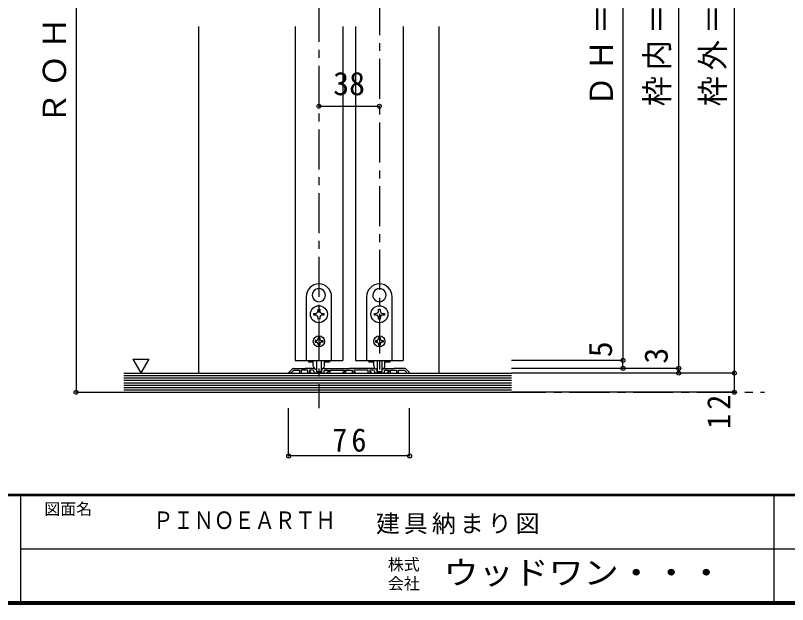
# Model space of a CAD drawing. Units: millimetres at full size, sheet at 1:5; details may follow other scales. Extents: x -973 to 977, y -718 to 696.
# Drawn here: x -1.5 to 483.5, y -700.8 to -330.8 of the extents above; entities that cross this region are included whole.
import ezdxf
from ezdxf.enums import TextEntityAlignment as Align

# ---------------------------------------------------------------- set-up
doc = ezdxf.new("R2010")
doc.units = ezdxf.units.MM
doc.header["$LTSCALE"] = 5
doc.header["$PDMODE"] = 32
doc.header["$PDSIZE"] = 2.5
doc.linetypes.add('CHAIN1', pattern=[8, 5, -1, 1, -1])
for name, color, linetype in [('0-0_補助線', 3, 'Continuous'), ('0-1_通り芯', 4, 'CHAIN1'), ('0-3_仕上げ', 2, 'Continuous'), ('0-4_枠', 3, 'Continuous'), ('0-6_扉', 6, 'Continuous'), ('0-7_金物', 7, 'Continuous'), ('0-A_文字', 7, 'Continuous'), ('0-B_寸法', 7, 'Continuous'), ('F-1_枠', 6, 'Continuous'), ('F-A_文字', 7, 'Continuous')]:
    doc.layers.add(name, color=color, linetype=linetype)
doc.styles.add('ＭＳ ゴシック', font='')
doc.styles.get('ＭＳ ゴシック').set_extended_font_data('MS Gothic')

msp = doc.modelspace()

# ---------------------------------------------------------------- linework, layer by layer
at = {"layer": '0-0_補助線'}
for p, q in [((172.577, -552.793), (170.212, -555.159)), ((173.284, -552.5), (179.853, -552.5)), ((179.853, -552.5), (180.153, -552.8)), ((180.153, -552.8), (180.453, -552.5)), ((185.924, -552.5), (180.453, -552.5)), ((186.078, -552.524), (187.207, -552.888)), ((192.228, -552.524), (191.1, -552.888)), ((192.382, -552.5), (207.853, -552.5)), ((224.078, -552.524), (225.207, -552.888)), ((230.228, -552.524), (229.1, -552.888)), ((230.382, -552.5), (235.853, -552.5)), ((243.729, -552.793), (246.094, -555.159)), ((171.953, -555.5), (170.353, -555.5)), ((177.153, -555.2), (177.153, -553.7)), ((177.453, -555.5), (177.853, -555.5)), ((178.153, -555.2), (178.153, -553.7)), ((182.153, -553.7), (178.153, -553.7)), ((182.153, -555.2), (182.153, -553.7)), ((183.753, -555.5), (182.453, -555.5)), ((183.153, -553.7), (183.153, -554.7)), ((185.553, -553.7), (183.153, -553.7)), ((183.753, -554.7), (183.153, -554.7)), ((186.053, -554.2), (186.053, -555.2)), ((191.953, -555.5), (186.353, -555.5)), ((187.553, -553.364), (187.553, -554.4)), ((187.853, -554.7), (190.453, -554.7)), ((190.753, -553.364), (190.753, -554.4)), ((192.253, -554.2), (192.253, -555.2)), ((194.553, -554.7), (195.153, -554.7)), ((194.553, -555.5), (195.853, -555.5)), ((204.553, -554.7), (205.153, -554.7)), ((204.553, -555.5), (205.853, -555.5)), ((210.153, -555.2), (210.153, -553.7)), ((211.753, -555.5), (210.453, -555.5)), ((211.153, -553.7), (211.153, -554.7)), ((220.153, -553.7), (211.153, -553.7)), ((211.753, -554.7), (211.153, -554.7)), ((220.153, -555.2), (220.153, -553.7)), ((221.753, -555.5), (220.453, -555.5)), ((221.153, -553.7), (221.153, -554.7)), ((223.553, -553.7), (221.153, -553.7)), ((221.753, -554.7), (221.153, -554.7)), ((224.053, -554.2), (224.053, -555.2)), ((229.953, -555.5), (224.353, -555.5)), ((225.553, -553.364), (225.553, -554.4)), ((225.853, -554.7), (228.453, -554.7)), ((228.753, -553.364), (228.753, -554.4)), ((230.253, -554.2), (230.253, -555.2)), ((232.553, -554.7), (233.153, -554.7)), ((232.553, -555.5), (233.853, -555.5)), ((238.153, -555.2), (238.153, -553.7)), ((238.853, -555.5), (238.453, -555.5)), ((244.153, -554.914), (242.939, -553.7)), ((244.153, -555.3), (244.153, -554.914)), ((244.353, -555.5), (245.953, -555.5))]:
    msp.add_line(p, q, dxfattribs=at)
for points in [[(223.924, -552.5), (208.453, -552.5), (208.153, -552.8), (207.853, -552.5)], [(243.022, -552.5), (236.453, -552.5), (236.153, -552.8), (235.853, -552.5)], [(172.153, -555.3), (172.153, -554.914), (173.367, -553.7), (177.153, -553.7)], [(192.753, -553.7), (195.153, -553.7), (195.153, -554.7)], [(196.153, -555.2), (196.153, -553.7), (205.153, -553.7), (205.153, -554.7)], [(206.153, -555.2), (206.153, -553.7), (210.153, -553.7)], [(230.753, -553.7), (233.153, -553.7), (233.153, -554.7)], [(234.153, -555.2), (234.153, -553.7), (238.153, -553.7)], [(239.153, -555.2), (239.153, -553.7), (242.939, -553.7)]]:
    msp.add_lwpolyline(points, dxfattribs=at)
for centre, radius, start, end in [((173.284, -553.5), 1, 90, 135), ((185.924, -553), 0.5, 72.1213, 90), ((187.053, -553.364), 0.5, 0, 72.1213), ((191.253, -553.364), 0.5, 107.8787, 180), ((192.382, -553), 0.5, 90, 107.8787), ((223.924, -553), 0.5, 72.1213, 90), ((225.053, -553.364), 0.5, 0, 72.1213), ((229.253, -553.364), 0.5, 107.8787, 180), ((230.382, -553), 0.5, 90, 107.8787), ((243.022, -553.5), 1, 45, 90), ((170.353, -555.3), 0.2, 135, 270), ((171.953, -555.3), 0.2, 270, 0), ((177.453, -555.2), 0.3, 180, 270), ((177.853, -555.2), 0.3, 270, 0), ((182.453, -555.2), 0.3, 180, 270), ((183.753, -555.1), 0.4, 0, 90), ((183.753, -555.1), 0.4, 270, 0), ((185.553, -554.2), 0.5, 0, 90), ((186.353, -555.2), 0.3, 180, 270), ((187.853, -554.4), 0.3, 180, 270), ((190.453, -554.4), 0.3, 270, 0), ((191.953, -555.2), 0.3, 270, 0), ((192.753, -554.2), 0.5, 90, 180), ((194.553, -555.1), 0.4, 90, 180), ((194.553, -555.1), 0.4, 180, 270), ((195.853, -555.2), 0.3, 270, 0), ((204.553, -555.1), 0.4, 90, 180), ((204.553, -555.1), 0.4, 180, 270), ((205.853, -555.2), 0.3, 270, 0), ((210.453, -555.2), 0.3, 180, 270), ((211.753, -555.1), 0.4, 0, 90), ((211.753, -555.1), 0.4, 270, 0), ((220.453, -555.2), 0.3, 180, 270), ((221.753, -555.1), 0.4, 0, 90), ((221.753, -555.1), 0.4, 270, 0), ((223.553, -554.2), 0.5, 0, 90), ((224.353, -555.2), 0.3, 180, 270), ((225.853, -554.4), 0.3, 180, 270), ((228.453, -554.4), 0.3, 270, 0), ((229.953, -555.2), 0.3, 270, 0), ((230.753, -554.2), 0.5, 90, 180), ((232.553, -555.1), 0.4, 90, 180), ((232.553, -555.1), 0.4, 180, 270), ((233.853, -555.2), 0.3, 270, 0), ((238.453, -555.2), 0.3, 180, 270), ((238.853, -555.2), 0.3, 270, 0), ((244.353, -555.3), 0.2, 180, 270), ((245.953, -555.3), 0.2, 270, 45)]:
    msp.add_arc(centre, radius, start, end, dxfattribs=at)
at = {"layer": '0-1_通り芯'}
for p, q in [((189.153, -2.5), (189.153, -577.5)), ((227.153, -78.151), (227.153, -555.5)), ((66.653, -567.5), (469.153, -567.5))]:
    msp.add_line(p, q, dxfattribs=at)
at = {"layer": '0-3_仕上げ'}
for p, q in [((66.653, -555.5), (310.153, -555.5)), ((66.653, -567.5), (310.153, -567.5))]:
    msp.add_line(p, q, dxfattribs=at)
at = {"layer": '0-3_仕上げ', "color": 7}
for p, q in [((66.653, -557), (310.153, -557)), ((66.653, -558.5), (310.153, -558.5)), ((66.653, -560), (310.153, -560)), ((66.653, -561.5), (310.153, -561.5)), ((66.653, -563), (310.153, -563)), ((66.653, -564.5), (310.153, -564.5)), ((66.653, -566), (310.153, -566))]:
    msp.add_line(p, q, dxfattribs=at)
at = {"layer": '0-4_枠', "color": 4}
for p, q in [((113.653, -555.5), (113.653, -337.826)), ((264.653, -555.5), (264.653, -337.826))]:
    msp.add_line(p, q, dxfattribs=at)
at = {"layer": '0-6_扉'}
for p, q in [((174.153, -337.826), (174.153, -547.5)), ((204.153, -337.826), (204.153, -547.5)), ((212.153, -337.826), (212.153, -547.5)), ((242.153, -337.826), (242.153, -547.5)), ((174.153, -547.5), (204.153, -547.5)), ((212.153, -547.5), (242.153, -547.5))]:
    msp.add_line(p, q, dxfattribs=at)
at = {"layer": '0-7_金物'}
for p, q in [((189.054, -502.351), (189.153, -502.45)), ((189.252, -502.351), (189.153, -502.45)), ((227.054, -502.351), (227.153, -502.45)), ((227.252, -502.351), (227.153, -502.45)), ((181.153, -507.5), (181.153, -547.5)), ((185.511, -508.489), (185.646, -508.525)), ((185.609, -508.66), (185.646, -508.525)), ((192.795, -508.489), (192.66, -508.525)), ((192.697, -508.66), (192.66, -508.525)), ((197.153, -547.5), (197.153, -507.5)), ((219.153, -507.5), (219.153, -547.5)), ((223.511, -508.489), (223.646, -508.525)), ((223.609, -508.66), (223.646, -508.525)), ((230.795, -508.489), (230.66, -508.525)), ((230.697, -508.66), (230.66, -508.525)), ((235.153, -547.5), (235.153, -507.5)), ((186.003, -518), (186.953, -518)), ((186.003, -519), (186.003, -518)), ((188.653, -516.3), (188.653, -515.35)), ((188.653, -515.35), (189.653, -515.35)), ((189.653, -515.35), (189.653, -516.3)), ((191.353, -518), (192.303, -518)), ((192.303, -518), (192.303, -519)), ((224.003, -518), (224.953, -518)), ((224.003, -519), (224.003, -518)), ((226.653, -516.3), (226.653, -515.35)), ((226.653, -515.35), (227.653, -515.35)), ((227.653, -515.35), (227.653, -516.3)), ((229.353, -518), (230.303, -518)), ((230.303, -518), (230.303, -519)), ((186.953, -519), (186.003, -519)), ((188.653, -521.65), (188.653, -520.7)), ((192.303, -519), (191.353, -519)), ((224.953, -519), (224.003, -519)), ((226.653, -521.65), (226.653, -520.7)), ((230.303, -519), (229.353, -519)), ((188.653, -533.1), (188.653, -533.7)), ((189.653, -533.1), (188.653, -533.1)), ((189.653, -533.1), (189.653, -533.7)), ((226.653, -533.1), (226.653, -533.7)), ((227.653, -533.1), (226.653, -533.1)), ((227.653, -533.1), (227.653, -533.7)), ((187.353, -535), (186.753, -535)), ((188.653, -537.3), (188.653, -537.9)), ((188.653, -537.9), (189.653, -537.9)), ((189.653, -537.3), (189.653, -537.9)), ((190.953, -535), (191.553, -535)), ((191.553, -536), (190.953, -536)), ((191.553, -535), (191.553, -536)), ((225.353, -535), (224.753, -535)), ((226.653, -537.3), (226.653, -537.9)), ((226.653, -537.9), (227.653, -537.9)), ((227.653, -537.3), (227.653, -537.9)), ((228.953, -535), (229.553, -535)), ((229.553, -536), (228.953, -536)), ((229.553, -535), (229.553, -536)), ((181.153, -547.5), (197.153, -547.5)), ((182.553, -547.5), (182.553, -548.7)), ((185.653, -550.921), (185.653, -547.5)), ((187.653, -547.5), (187.653, -554.121)), ((190.653, -547.5), (190.653, -554.121)), ((192.653, -550.921), (192.653, -547.5)), ((195.753, -547.5), (195.753, -548.7)), ((219.153, -547.5), (235.153, -547.5)), ((220.553, -547.5), (220.553, -548.7)), ((223.653, -550.921), (223.653, -547.5)), ((225.653, -547.5), (225.653, -554.121)), ((228.653, -547.5), (228.653, -554.121)), ((230.653, -550.921), (230.653, -547.5)), ((233.753, -547.5), (233.753, -548.7)), ((185.685, -548.7), (182.553, -548.7)), ((195.753, -548.7), (192.621, -548.7)), ((223.685, -548.7), (220.553, -548.7)), ((233.753, -548.7), (230.621, -548.7)), ((187.953, -554.421), (190.353, -554.421)), ((225.953, -554.421), (228.353, -554.421))]:
    msp.add_line(p, q, dxfattribs=at)
for points in [[(189.653, -520.7), (189.653, -521.65), (188.653, -521.65)], [(227.653, -520.7), (227.653, -521.65), (226.653, -521.65)], [(186.753, -535), (186.753, -536), (187.353, -536)], [(224.753, -535), (224.753, -536), (225.353, -536)]]:
    msp.add_lwpolyline(points, dxfattribs=at)
for centre, radius in [((189.153, -518.5), 5.35), ((227.153, -518.5), 5.35), ((189.153, -535.5), 3.5), ((227.153, -535.5), 3.5)]:
    msp.add_circle(centre, radius, dxfattribs=at)
for centre, radius, start, end in [((189.153, -507.5), 8, 0, 180), ((227.153, -507.5), 8, 0, 180), ((189.153, -506.5), 4.15, 91.3645, 208.6355), ((189.153, -506.5), 4.15, 331.3645, 88.6355), ((227.153, -506.5), 4.15, 91.3645, 208.6355), ((227.153, -506.5), 4.15, 331.3645, 88.6355), ((189.153, -506.5), 4.15, 211.3645, 328.6355), ((227.153, -506.5), 4.15, 211.3645, 328.6355), ((186.953, -516.3), 1.7, 270, 0), ((191.353, -516.3), 1.7, 180, 270), ((224.953, -516.3), 1.7, 270, 0), ((229.353, -516.3), 1.7, 180, 270), ((186.953, -520.7), 1.7, 0, 90), ((191.353, -520.7), 1.7, 90, 180), ((224.953, -520.7), 1.7, 0, 90), ((229.353, -520.7), 1.7, 90, 180), ((187.353, -533.7), 1.3, 270, 0), ((187.353, -537.3), 1.3, 0, 90), ((190.953, -533.7), 1.3, 180, 270), ((190.953, -537.3), 1.3, 90, 180), ((225.353, -533.7), 1.3, 270, 0), ((225.353, -537.3), 1.3, 0, 90), ((228.953, -533.7), 1.3, 180, 270), ((228.953, -537.3), 1.3, 90, 180), ((187.653, -550.921), 2, 180, 264.78409), ((187.453, -553.112), 0.2, 0, 84.78409), ((190.853, -553.112), 0.2, 95.21591, 180), ((190.653, -550.921), 2, 275.21591, 0), ((225.653, -550.921), 2, 180, 264.78409), ((225.453, -553.112), 0.2, 0, 84.78409), ((228.853, -553.112), 0.2, 95.21591, 180), ((228.653, -550.921), 2, 275.21591, 0), ((187.953, -554.121), 0.3, 180, 270), ((190.353, -554.121), 0.3, 270, 0), ((225.953, -554.121), 0.3, 180, 270), ((228.353, -554.121), 0.3, 270, 0)]:
    msp.add_arc(centre, radius, start, end, dxfattribs=at)
at = {"layer": '0-A_文字'}
for p, q in [((72.218, -546.686), (82.218, -546.686)), ((72.218, -546.686), (77.218, -555.347)), ((82.218, -546.686), (77.218, -555.347))]:
    msp.add_line(p, q, dxfattribs=at)
at = {"layer": '0-B_寸法', "color": 4}
for p, q in [((36.653, -56.151), (36.653, -567.5)), ((415.153, -552.5), (415.153, -64.151)), ((450.153, -567.5), (450.153, -64.151)), ((380.153, -94.151), (380.153, -547.5)), ((189.153, -387.826), (227.153, -387.826)), ((380.153, -547.5), (310.153, -547.5)), ((380.153, -552.5), (380.153, -547.5)), ((415.153, -552.5), (310.153, -552.5)), ((380.153, -552.5), (310.153, -552.5)), ((415.153, -555.5), (415.153, -552.5)), ((450.153, -555.5), (310.153, -555.5)), ((36.653, -567.5), (66.653, -567.5)), ((450.153, -567.5), (310.153, -567.5)), ((170.153, -607.5), (170.153, -577.5)), ((246.153, -607.5), (246.153, -577.5)), ((246.153, -607.5), (170.153, -607.5))]:
    msp.add_line(p, q, dxfattribs=at)
at = {"layer": '0-B_寸法'}
for p in [(189.153, -387.826), (227.153, -387.826), (380.153, -547.5), (380.153, -552.5), (415.153, -552.5), (415.153, -555.5), (450.153, -555.5), (36.653, -567.5), (450.153, -567.5), (170.153, -607.5), (246.153, -607.5)]:
    msp.add_point(p, dxfattribs=at)
at = {"layer": 'F-1_枠'}
for p, q in [((976.653, -631.667), (-973.347, -631.667)), ((976.653, -632.5), (-973.347, -632.5)), ((1.653, -632.5), (1.653, -699.167)), ((474.986, -632.5), (474.986, -699.167)), ((1.653, -665.833), (974.986, -665.834)), ((976.653, -699.167), (-973.347, -699.167)), ((976.653, -700), (-973.347, -700)), ((976.653, -700.833), (-973.347, -700.833))]:
    msp.add_line(p, q, dxfattribs=at)

# ---------------------------------------------------------------- texts
at = {"layer": '0-B_寸法', "style": 'ＭＳ ゴシック'}
msp.add_text('38', height=14.66, dxfattribs=at).set_placement((198.153, -385.326), align=Align.BOTTOM_LEFT)
for s, p in [('5', (377.653, -545.5)), ('3', (412.653, -549.5))]:
    msp.add_text(s, height=14.66, rotation=90, dxfattribs=at).set_placement(p, align=Align.BOTTOM_LEFT)
at = {"layer": '0-B_寸法', "char_height": 14.66, "attachment_point": 7, "rotation": 90, "style": 'ＭＳ ゴシック'}
for s, insert in [('\\T1.18;ＲＯＨ＝2,055', (34.153, -399.151)), ('\\T1.19;\\W0.95;ＤＨ＝1,983', (377.653, -387.901)), ('\\T1.19;\\W0.95;枠内＝2,002', (412.653, -387.901)), ('\\T1.19;\\W0.95;枠外＝2,035', (447.653, -387.901)), ('\\T1.27;\\W0.95;12', (447.653, -590.544))]:
    msp.add_mtext(s, dxfattribs=dict(at, insert=insert))
at = {"layer": '0-B_寸法', "insert": (197.528, -605), "char_height": 14.66, "attachment_point": 7, "style": 'ＭＳ ゴシック'}
msp.add_mtext('\\T1.27;\\W0.95;76', dxfattribs=at)
at = {"layer": 'F-A_文字', "style": 'ＭＳ ゴシック'}
for s, p in [('図面名', (16.653, -646.667)), ('株式', (232.486, -681.5)), ('会社', (232.486, -693.5))]:
    msp.add_text(s, height=7.331, dxfattribs=at).set_placement(p, align=Align.BOTTOM_LEFT)
for s, height, width, p in [('ＰＩＮＯＥＡＲＴＨ', 11, 0.85, (84.986, -656.667)), ('ウッドワン・・・', 14.66, 1.1, (267.486, -692.5))]:
    msp.add_text(s, height=height, dxfattribs=dict(at, width=width)).set_placement(p, align=Align.BOTTOM_LEFT)
at = {"layer": 'F-A_文字', "insert": (224.986, -656.667), "char_height": 11, "attachment_point": 7, "style": 'ＭＳ ゴシック'}
msp.add_mtext('\\T1.17;建具納まり図', dxfattribs=at)

doc.saveas('drawing.dxf')
